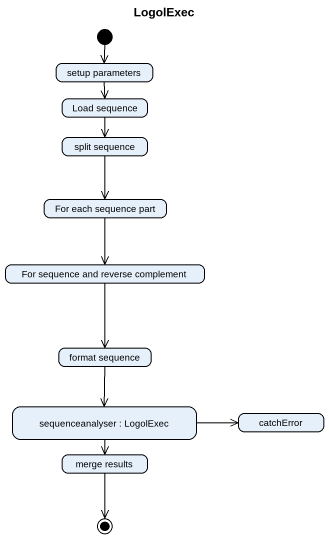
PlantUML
@startuml
title LogolExec
hide empty description
state "setup parameters" as setup_parameters
state "Load sequence" as Load_sequence
state "split sequence" as split_sequence
state "For each sequence part" as For_each_sequence_part
state "For sequence and reverse complement" as For_sequence_and_reverse
state "format sequence" as format_sequence
state "sequenceanalyser : LogolExec" as sequenceanalyser
state catchError
state "merge results" as merge_results
[*] --> setup_parameters
setup_parameters --> Load_sequence
Load_sequence --> split_sequence
split_sequence --> For_each_sequence_part
For_each_sequence_part --> For_sequence_and_reverse
For_sequence_and_reverse --> format_sequence
format_sequence --> sequenceanalyser
sequenceanalyser -right-> catchError
sequenceanalyser --> merge_results
merge_results --> [*]
@enduml
